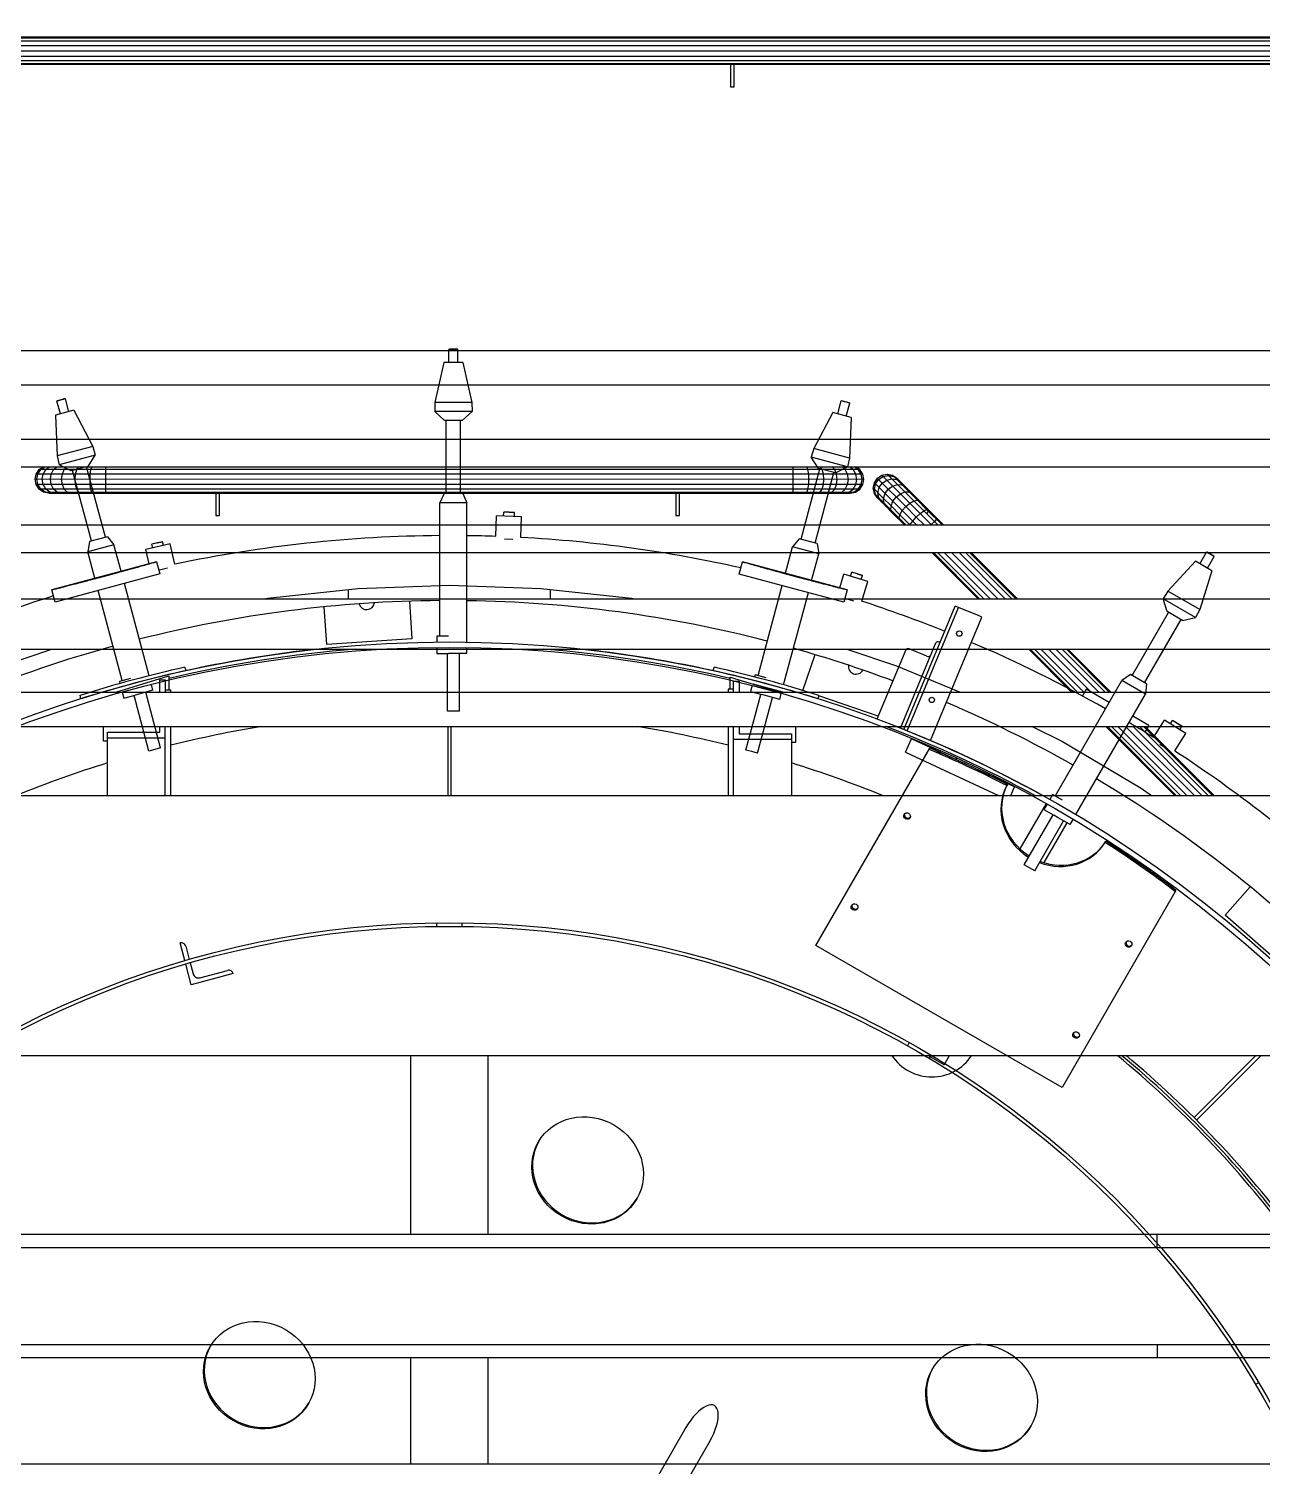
# Model space of a CAD drawing. Header units: metres. Extents: x 0 to 63075, y 0 to 44550.
# Drawn here: x 53980.7 to 54306.4, y 39124.4 to 39504 of the extents above; entities that cross this region are included whole.
import ezdxf

# ---------------------------------------------------------------- set-up
doc = ezdxf.new("R2010")
doc.units = ezdxf.units.M
doc.header["$LTSCALE"] = 75
for name, color, linetype in [('GSB', 7, 'Continuous'), ('ML6', 1, 'Continuous'), ('SDM', 7, 'Continuous'), ('SL1', 8, 'Continuous')]:
    doc.layers.add(name, color=color, linetype=linetype)
doc.styles.add('ROMANS', font='ROMANS.SHX')
doc.dimstyles.new('75___1-75', dxfattribs={"dimscale": 75, "dimtxt": 2.5, "dimasz": 2, "dimexe": 1.5, "dimexo": 1, "dimgap": 0.5, "dimtad": 1, "dimdec": 0, "dimzin": 12, "dimtxsty": 'ROMANS', "dimcen": 0, "dimclrd": 256, "dimclre": 256, "dimclrt": 3, "dimazin": 3, "dimtfac": 1, "dimtdec": 0, "dimtmove": 0, "dimatfit": 0, "dimfxl": 1, "dimlwd": -1, "dimlwe": -1, "dimarcsym": 0})

# ---------------------------------------------------------------- blocks, each defined once
blk = doc.blocks.new('A$C6bae614f')
at = {"layer": 'SL1'}
for p, q in [((373368.7, 37868.2), (377643.7, 37868)), ((373368.7, 37866.3), (377643.7, 37866.2)), ((373368.7, 37861), (377643.7, 37860.9)), ((373368.7, 37853.1), (377643.7, 37853)), ((373368.7, 37843.8), (377643.7, 37843.6)), ((373368.7, 37834.4), (377643.7, 37834.3)), ((373368.7, 37826.5), (377643.7, 37826.4)), ((373368.7, 37821.2), (377643.7, 37821.1)), ((377643.7, 37819.2), (373368.7, 37819.4)), ((374864.6, 37819.3), (374864.6, 37780.2)), ((374870.9, 37780.2), (374870.9, 37819.3)), ((374864.6, 37780.2), (374870.9, 37780.2)), ((375964.6, 37316), (373383.6, 37316)), ((374370.1, 37319.2), (374369.2, 37318.6)), ((374384.9, 37318.6), (374369.2, 37318.6)), ((374369.3, 37295.3), (374369.2, 37318.6)), ((374384.1, 37319.2), (374370.1, 37319.2)), ((374384.1, 37319.2), (374384.9, 37318.6)), ((374384.8, 37295.3), (374384.9, 37318.6)), ((374360.3, 37295.3), (374344.6, 37225.4)), ((374393.9, 37295.3), (374360.3, 37295.3)), ((374393.9, 37295.3), (374409.5, 37225.4)), ((375964.6, 37255.6), (373383.6, 37255.7)), ((373694.8, 37231.7), (373679.7, 37227.6)), ((373687.1, 37230.2), (373680.3, 37228.4)), ((373693.8, 37232.1), (373687.1, 37230.2)), ((373693.8, 37232.1), (373694.8, 37231.7)), ((373700.8, 37209.1), (373694.8, 37231.7)), ((373709.5, 37211.5), (373677.1, 37202.8)), ((373680.3, 37228.4), (373679.7, 37227.6)), ((373685.8, 37205.1), (373679.7, 37227.6)), ((373709.5, 37211.5), (373742.7, 37148)), ((374344.6, 37225.4), (374344.3, 37209.6)), ((374409.9, 37209.6), (374344.3, 37209.6)), ((374361.5, 37193.6), (374344.3, 37209.6)), ((374409.5, 37225.4), (374344.6, 37225.4)), ((374392.6, 37193.6), (374409.9, 37209.6)), ((374409.5, 37225.4), (374409.9, 37209.6)), ((375044.2, 37207.8), (375010.9, 37144.4)), ((375076.6, 37199.1), (375044.2, 37207.8)), ((375052.9, 37205.5), (375058.9, 37228)), ((375059.9, 37228.4), (375058.9, 37228)), ((375074, 37224), (375058.9, 37228)), ((375073.3, 37224.8), (375059.9, 37228.4)), ((375067.9, 37201.5), (375074, 37224)), ((375073.3, 37224.8), (375074, 37224)), ((373677.1, 37202.8), (373680, 37131.2)), ((374392.6, 37193.6), (374361.5, 37193.6)), ((374364.4, 37065.5), (374364.4, 37193.6)), ((374389.8, 37065.5), (374389.8, 37193.6)), ((375076.6, 37199.1), (375073.7, 37127.6)), ((375964.6, 37159.9), (373413.6, 37160)), ((373742.7, 37148), (373680, 37131.2)), ((373680, 37131.2), (373683.8, 37115.8)), ((373747.1, 37132.8), (373683.8, 37115.8)), ((373734.6, 37112.9), (373747.1, 37132.8)), ((373742.7, 37148), (373747.1, 37132.8)), ((375010.9, 37144.4), (375006.5, 37129.2)), ((375069.9, 37112.2), (375006.5, 37129.2)), ((375019.1, 37109.3), (375006.5, 37129.2)), ((375073.7, 37127.6), (375010.9, 37144.4)), ((375964.6, 37111.7), (373413.6, 37111.8)), ((373643.1, 37099.5), (373648.4, 37107.4)), ((373646.2, 37099.5), (373651.4, 37107.4)), ((373648.4, 37107.4), (373654.9, 37111.7)), ((375091.9, 37107.4), (373648.4, 37107.4)), ((373651.4, 37107.4), (373657.6, 37111.7)), ((373655.3, 37099.5), (373660, 37107.4)), ((373660, 37107.4), (373665.8, 37111.7)), ((373669.9, 37099.5), (373674, 37107.4)), ((373674, 37107.4), (373679, 37111.7)), ((373704.6, 37104.9), (373683.8, 37115.8)), ((373689.3, 37099.5), (373692.6, 37107.4)), ((373692.6, 37107.4), (373696.6, 37111.7)), ((373734.6, 37112.9), (373704.6, 37104.9)), ((373740.5, 36981.8), (373707.3, 37105.6)), ((373712.5, 37099.5), (373714.8, 37107.4)), ((373714.8, 37107.4), (373717.6, 37111.7)), ((373765, 36988.4), (373731.9, 37112.2)), ((373738.4, 37099.5), (373739.6, 37107.4)), ((373739.6, 37107.4), (373741, 37111.7)), ((373765.7, 37067.7), (373765.7, 37111.7)), ((374974.6, 37072.9), (374974.6, 37111.7)), ((374988.6, 36984.8), (375021.8, 37108.6)), ((375000.7, 37107.4), (374999.3, 37111.7)), ((375001.9, 37099.5), (375000.7, 37107.4)), ((375049.1, 37101.3), (375019.1, 37109.3)), ((375025.5, 37107.4), (375022.7, 37111.7)), ((375027.8, 37099.5), (375025.5, 37107.4)), ((375047.7, 37107.4), (375043.7, 37111.7)), ((375051, 37099.5), (375047.7, 37107.4)), ((375049.1, 37101.3), (375069.9, 37112.2)), ((375066.3, 37107.4), (375061.3, 37111.7)), ((375070.4, 37099.5), (375066.3, 37107.4)), ((375073.7, 37127.6), (375069.9, 37112.2)), ((375080.3, 37107.4), (375074.5, 37111.7)), ((375085, 37099.5), (375080.3, 37107.4)), ((375088.9, 37107.4), (375082.7, 37111.7)), ((375091.9, 37107.4), (375085.4, 37111.7)), ((375094.1, 37099.5), (375088.9, 37107.4)), ((375097.2, 37099.5), (375091.9, 37107.4)), ((373641.3, 37090.2), (373643.1, 37099.5)), ((373643.1, 37080.9), (373641.3, 37090.2)), ((375099, 37090.1), (373641.3, 37090.2)), ((375097.2, 37099.5), (373643.1, 37099.5)), ((373648.4, 37072.9), (373643.1, 37080.9)), ((375097.2, 37080.8), (373643.1, 37080.9)), ((373644.4, 37090.2), (373646.2, 37099.5)), ((373646.2, 37080.9), (373644.4, 37090.2)), ((373651.4, 37072.9), (373646.2, 37080.9)), ((373653.6, 37090.2), (373655.3, 37099.5)), ((373655.3, 37080.9), (373653.6, 37090.2)), ((373660, 37072.9), (373655.3, 37080.9)), ((373668.4, 37090.2), (373669.9, 37099.5)), ((373669.9, 37080.9), (373668.4, 37090.2)), ((373674, 37072.9), (373669.9, 37080.9)), ((373688.1, 37090.2), (373689.3, 37099.5)), ((373689.3, 37080.9), (373688.1, 37090.2)), ((373692.6, 37072.9), (373689.3, 37080.9)), ((373711.7, 37090.2), (373712.5, 37099.5)), ((373712.5, 37080.9), (373711.7, 37090.2)), ((373714.8, 37072.9), (373712.5, 37080.9)), ((373738, 37090.2), (373738.4, 37099.5)), ((373738.4, 37080.9), (373738, 37090.2)), ((373739.6, 37072.9), (373738.4, 37080.9)), ((375000.7, 37072.9), (375001.9, 37080.8)), ((375002.3, 37090.1), (375001.9, 37099.5)), ((375001.9, 37080.8), (375002.3, 37090.1)), ((375013.2, 36978.2), (375046.3, 37102)), ((375025.5, 37072.9), (375027.8, 37080.8)), ((375028.6, 37090.1), (375027.8, 37099.5)), ((375027.8, 37080.8), (375028.6, 37090.1)), ((375047.7, 37072.9), (375051, 37080.8)), ((375052.2, 37090.1), (375051, 37099.5)), ((375051, 37080.8), (375052.2, 37090.1)), ((375066.3, 37072.9), (375070.4, 37080.8)), ((375071.9, 37090.1), (375070.4, 37099.5)), ((375070.4, 37080.8), (375071.9, 37090.1)), ((375080.3, 37072.9), (375085, 37080.8)), ((375086.7, 37090.1), (375085, 37099.5)), ((375085, 37080.8), (375086.7, 37090.1)), ((375088.9, 37072.9), (375094.1, 37080.8)), ((375091.9, 37072.9), (375097.2, 37080.8)), ((375095.9, 37090.1), (375094.1, 37099.5)), ((375094.1, 37080.8), (375095.9, 37090.1)), ((375099, 37090.1), (375097.2, 37099.5)), ((375097.2, 37080.8), (375099, 37090.1)), ((375115.6, 37074.8), (375117.4, 37084.1)), ((375117.4, 37084.1), (375122.7, 37092)), ((375119.6, 37082), (375117.4, 37084.1)), ((375117.7, 37072.7), (375119.6, 37082)), ((375119.6, 37082), (375124.9, 37089.8)), ((375119.6, 37082), (375191.6, 37010)), ((375122.7, 37092), (375130.6, 37097.3)), ((375124.9, 37089.8), (375122.7, 37092)), ((375124.9, 37089.8), (375132.8, 37095.2)), ((375124.9, 37089.8), (375172.5, 37042.2)), ((375126, 37075.6), (375131.4, 37083.3)), ((375130.6, 37097.3), (375140, 37099.2)), ((375132.8, 37095.2), (375130.6, 37097.3)), ((375131.4, 37083.3), (375139.2, 37088.8)), ((375132.8, 37095.2), (375142.1, 37097.1)), ((375132.8, 37095.2), (375139.2, 37088.8)), ((375139.2, 37088.8), (375148.2, 37091)), ((375139.2, 37088.8), (375179.7, 37048.3)), ((375140, 37099.2), (375149.3, 37097.3)), ((375142.1, 37097.1), (375140, 37099.2)), ((375142.1, 37097.1), (375151.3, 37095.4)), ((375142.1, 37097.1), (375158.1, 37081.1)), ((375148.2, 37091), (375157, 37089.7)), ((375149.3, 37097.3), (375157.2, 37092)), ((375157, 37089.7), (375149.3, 37097.3)), ((375149.5, 37078.4), (375158.1, 37081.1)), ((375151.3, 37095.4), (375159, 37090.3)), ((375157, 37089.7), (375164.2, 37085)), ((375157, 37089.7), (375166.2, 37080.5)), ((375164.2, 37085), (375157.2, 37092)), ((375158.1, 37081.1), (375186.9, 37052.3)), ((375158.1, 37081.1), (375166.2, 37080.5)), ((375164.2, 37085), (375172.7, 37076.6)), ((375166.2, 37080.5), (375193.1, 37053.6)), ((375166.2, 37080.5), (375172.7, 37076.6)), ((373656.3, 37067.7), (373648.4, 37072.9)), ((375091.9, 37072.9), (373648.4, 37072.9)), ((373659.1, 37067.7), (373651.4, 37072.9)), ((373665.7, 37065.8), (373656.3, 37067.7)), ((373659.1, 37067.7), (373656.3, 37067.7)), ((373668.2, 37065.8), (373659.1, 37067.7)), ((373659.1, 37067.7), (375084, 37067.6)), ((373667.2, 37067.7), (373660, 37072.9)), ((373665.7, 37065.8), (375074.6, 37065.8)), ((373675.6, 37065.8), (373667.2, 37067.7)), ((373680.2, 37067.7), (373674, 37072.9)), ((373687.5, 37065.8), (373680.2, 37067.7)), ((373697.5, 37067.7), (373692.6, 37072.9)), ((373703.3, 37065.8), (373697.5, 37067.7)), ((373718.2, 37067.7), (373714.8, 37072.9)), ((373722.3, 37065.8), (373718.2, 37067.7)), ((373741.4, 37067.7), (373739.6, 37072.9)), ((373743.4, 37065.8), (373741.4, 37067.7)), ((373765.7, 37065.8), (373765.7, 37067.7)), ((373959.3, 37065.8), (373959.3, 37026.7)), ((373965.7, 37026.7), (373965.7, 37065.8)), ((374360.8, 37065.5), (374353.2, 37048.8)), ((374393.4, 37065.5), (374360.8, 37065.5)), ((374393.4, 37065.5), (374400.9, 37048.8)), ((374768.3, 37065.8), (374768.3, 37026.7)), ((374774.6, 37026.7), (374774.6, 37065.8)), ((374974.6, 37067.6), (374974.6, 37072.9)), ((374974.6, 37065.8), (374974.6, 37067.6)), ((374996.9, 37065.8), (374999, 37067.6)), ((374999, 37067.6), (375000.7, 37072.9)), ((375018, 37065.8), (375022.1, 37067.6)), ((375022.1, 37067.6), (375025.5, 37072.9)), ((375037, 37065.8), (375042.8, 37067.6)), ((375042.8, 37067.6), (375047.7, 37072.9)), ((375052.8, 37065.8), (375060.1, 37067.6)), ((375060.1, 37067.6), (375066.3, 37072.9)), ((375064.7, 37065.8), (375073.1, 37067.6)), ((375072.1, 37065.8), (375081.2, 37067.6)), ((375073.1, 37067.6), (375080.3, 37072.9)), ((375074.6, 37065.8), (375084, 37067.6)), ((375081.2, 37067.6), (375088.9, 37072.9)), ((375084, 37067.6), (375091.9, 37072.9)), ((375117.4, 37065.5), (375115.6, 37074.8)), ((375117.7, 37072.7), (375115.6, 37074.8)), ((375122.7, 37057.5), (375117.4, 37065.5)), ((375119.4, 37063.5), (375117.4, 37065.5)), ((375119.4, 37063.5), (375117.7, 37072.7)), ((375117.7, 37072.7), (375133.7, 37056.7)), ((375124.5, 37055.8), (375119.4, 37063.5)), ((375119.4, 37063.5), (375134.3, 37048.6)), ((375122.7, 37057.5), (375124.5, 37055.8)), ((375123.8, 37066.6), (375126, 37075.6)), ((375125.1, 37057.8), (375123.8, 37066.6)), ((375124.5, 37055.8), (375129.7, 37050.5)), ((375129.7, 37050.5), (375125.1, 37057.8)), ((375133.7, 37056.7), (375136.3, 37065.2)), ((375133.7, 37056.7), (375146.8, 37043.6)), ((375134.3, 37048.6), (375133.7, 37056.7)), ((375136.3, 37065.2), (375141.9, 37072.9)), ((375141.9, 37072.9), (375149.5, 37078.4)), ((375150.1, 37051.5), (375155.8, 37058.9)), ((375155.8, 37058.9), (375163.3, 37064.7)), ((375163.3, 37064.7), (375171.2, 37068)), ((375171.2, 37068), (375178.4, 37068.2)), ((375172.7, 37076.6), (375183.9, 37065.4)), ((375178.4, 37068.2), (375183.9, 37065.4)), ((375183.9, 37065.4), (375197.3, 37052)), ((375186.9, 37052.3), (375193.1, 37053.6)), ((375193.1, 37053.6), (375197.3, 37052)), ((375193.1, 37053.6), (375209.4, 37037.2)), ((374400.9, 37048.8), (374353.2, 37048.8)), ((374353.2, 36814.2), (374353.2, 37048.8)), ((374400.9, 36804), (374400.9, 37048.8)), ((374465.3, 37025.5), (374465.5, 37032.5)), ((374484.8, 37031.8), (374465.5, 37032.5)), ((374475.2, 37032.2), (374465.5, 37032.5)), ((374475.2, 37032.2), (374484.8, 37031.8)), ((374484.6, 37024.8), (374484.8, 37031.8)), ((375129.7, 37050.5), (375138.1, 37042.1)), ((375134.3, 37048.6), (375172.9, 37010)), ((375138.1, 37042.1), (375134.3, 37048.6)), ((375138.1, 37042.1), (375149.3, 37030.9)), ((375146.5, 37036.3), (375146.8, 37043.6)), ((375149.3, 37030.9), (375146.5, 37036.3)), ((375146.8, 37043.6), (375150.1, 37051.5)), ((375146.8, 37043.6), (375162.5, 37027.9)), ((375149.3, 37030.9), (375170.3, 37010)), ((375162.5, 37027.9), (375166.5, 37035.1)), ((375166.5, 37035.1), (375172.5, 37042.2)), ((375172.5, 37042.2), (375179.7, 37048.3)), ((375172.5, 37042.2), (375191.1, 37023.7)), ((375179.7, 37048.3), (375186.9, 37052.3)), ((375179.7, 37048.3), (375217.3, 37010.7)), ((375186.9, 37052.3), (375204.4, 37034.7)), ((375191.1, 37023.7), (375198, 37030)), ((375197.3, 37052), (375239.3, 37010)), ((375198, 37030), (375204.4, 37034.7)), ((375204.4, 37034.7), (375209.4, 37037.2)), ((375222.9, 37016.3), (375204.4, 37034.7)), ((375209.4, 37037.2), (375212.2, 37037.1)), ((375209.4, 37037.2), (375236.7, 37010)), ((375209.9, 37029.3), (375212.4, 37034.3)), ((373401.5, 37010), (375964.6, 37009.9)), ((373959.3, 37026.7), (373965.7, 37026.7)), ((374451.7, 36990), (374452.9, 37025.9)), ((374496.9, 37024.4), (374452.9, 37025.9)), ((374495.7, 36988), (374496.9, 37024.4)), ((374768.3, 37026.7), (374774.6, 37026.7)), ((375161.2, 37021.7), (375162.5, 37027.9)), ((375162.8, 37017.5), (375161.2, 37021.7)), ((375162.5, 37027.9), (375180, 37010.3)), ((375179.8, 37010), (375180, 37010.3)), ((375180, 37010.3), (375184.8, 37016.8)), ((375180, 37010.3), (375180.4, 37010)), ((375184.8, 37016.8), (375191.1, 37023.7)), ((375191.1, 37023.7), (375204.8, 37010)), ((375216.6, 37010), (375217.3, 37010.7)), ((375217.3, 37010.7), (375222.9, 37016.3)), ((375217.3, 37010.7), (375218, 37010)), ((375226.6, 37020), (375222.9, 37016.3)), ((375222.9, 37016.3), (375229.2, 37010)), ((375226.6, 37020), (375227.9, 37021.3)), ((373737, 36980.9), (373734, 36962.9)), ((373768.5, 36989.3), (373737, 36980.9)), ((373768.5, 36989.3), (373780.1, 36975.2)), ((373865.6, 36980.5), (373846.7, 36976.1)), ((373856.1, 36978.4), (373846.7, 36976.1)), ((373856.1, 36978.4), (373865.6, 36980.5)), ((373867.1, 36973.7), (373865.6, 36980.5)), ((374466.8, 36985.4), (374481.4, 36984.9)), ((374985.1, 36985.7), (374973.5, 36971.6)), ((375016.7, 36977.3), (374985.1, 36985.7)), ((373401.5, 36961.8), (375964.6, 36961.7)), ((373780.1, 36975.2), (373734, 36962.9)), ((373746.5, 36916.1), (373734, 36962.9)), ((373792.7, 36928.5), (373780.1, 36975.2)), ((373879.1, 36976.5), (373836.3, 36966.5)), ((373842, 36941.7), (373836.3, 36966.5)), ((373848.3, 36969.3), (373846.7, 36976.1)), ((373887.4, 36941), (373879.1, 36976.5)), ((374961, 36924.9), (374973.5, 36971.6)), ((375019.7, 36959.2), (374973.5, 36971.6)), ((375007.1, 36912.5), (375019.7, 36959.2)), ((375016.7, 36977.3), (375019.7, 36959.2)), ((375300, 36880.3), (375218.6, 36961.7)), ((375221.2, 36961.7), (375302.6, 36880.3)), ((375228.7, 36961.7), (375310.1, 36880.3)), ((375239.9, 36961.7), (375321.3, 36880.3)), ((375253.1, 36961.7), (375334.5, 36880.3)), ((375266.3, 36961.7), (375347.7, 36880.3)), ((375277.5, 36961.7), (375358.9, 36880.3)), ((375284.9, 36961.7), (375366.4, 36880.3)), ((375287.6, 36961.7), (375369, 36880.3)), ((375690, 36941.8), (375701.5, 36962.1)), ((375702.6, 36962.2), (375701.5, 36962.1)), ((375715.1, 36954.2), (375701.5, 36962.1)), ((375714.7, 36955.2), (375702.6, 36962.2)), ((375703.4, 36934.1), (375715.1, 36954.2)), ((375714.7, 36955.2), (375715.1, 36954.2)), ((373855, 36945.2), (373670.8, 36895.8)), ((373855, 36945.2), (373860.8, 36923.8)), ((373860.2, 36931), (373874.4, 36934.3)), ((374879.5, 36923.7), (374885.3, 36945.2)), ((375069.5, 36895.8), (374885.3, 36945.2)), ((375682.1, 36946.4), (375633.6, 36893.6)), ((375711.2, 36929.5), (375682.1, 36946.4)), ((375711.2, 36929.5), (375689.8, 36861.2)), ((373860.8, 36923.8), (373676.5, 36874.4)), ((373841.9, 36744.8), (373798.4, 36907)), ((374209.6, 36898.5), (374370.1, 36904.2)), ((374370.1, 36904.2), (374530.7, 36898.5)), ((375063.8, 36874.3), (374879.5, 36923.7)), ((374912.8, 36745), (374955.3, 36903.4)), ((375056.5, 36899.3), (375063.9, 36923.6)), ((375106, 36910.8), (375063.9, 36923.6)), ((375075.7, 36920.1), (375077.8, 36926.7)), ((375096.3, 36921.1), (375077.8, 36926.7)), ((375087, 36924), (375077.8, 36926.7)), ((375087, 36924), (375096.3, 36921.1)), ((375094.2, 36914.4), (375096.3, 36921.1)), ((375095.4, 36876), (375106, 36910.8)), ((373243, 36880.3), (375964.6, 36880.3)), ((373676.5, 36874.4), (373670.8, 36895.8)), ((373794.7, 36736.3), (373752.3, 36894.7)), ((374044.2, 36880.3), (374049.9, 36881.3)), ((374049.9, 36881.3), (374209.6, 36898.5)), ((374192.3, 36880.3), (374192.3, 36896.7)), ((374530.7, 36898.5), (374690.4, 36881.3)), ((374547.9, 36880.3), (374547.9, 36896.6)), ((374690.4, 36881.3), (374696.1, 36880.3)), ((374957.9, 36728.9), (375001.4, 36891.1)), ((375069.5, 36895.8), (375063.8, 36874.3)), ((375066.9, 36880.9), (375073.3, 36879)), ((375073.3, 36879), (375080.8, 36876.7)), ((375633.6, 36893.6), (375625.4, 36880.1)), ((375682.2, 36847.3), (375625.4, 36880.1)), ((375632.4, 36857.7), (375625.4, 36880.1)), ((375689.8, 36861.2), (375633.6, 36893.6)), ((374154.4, 36799.7), (374150, 36866.2)), ((374299.7, 36876), (374304, 36809.5)), ((375169.4, 36650.1), (375259.4, 36867.4)), ((375175.3, 36647.8), (375265.2, 36865)), ((375265.2, 36865), (375259.4, 36867.4)), ((375301.7, 36849.9), (375265.2, 36865)), ((375570.7, 36745.3), (375634.8, 36856.3)), ((375659.3, 36842.1), (375632.4, 36857.7)), ((375689.8, 36861.2), (375682.2, 36847.3)), ((375216.4, 36630.8), (375306.3, 36847.9)), ((375306.3, 36847.9), (375301.7, 36849.9)), ((375592.7, 36732.6), (375656.8, 36843.6)), ((375659.3, 36842.1), (375682.2, 36847.3)), ((374304, 36809.5), (374154.4, 36799.7)), ((374368.2, 36814.2), (374347.9, 36814.2)), ((374347.9, 36814.2), (374347.9, 36804.1)), ((375163.5, 36652.5), (375225.7, 36802.6)), ((375232.9, 36803.5), (375231.7, 36804)), ((373243, 36791.4), (375964.6, 36791.4)), ((373583.8, 36762.4), (373671.1, 36791.4)), ((374120.1, 36789.7), (374120.1, 36791.4)), ((374347.9, 36794.6), (374347.9, 36783.7)), ((374347.9, 36783.7), (374368.2, 36783.7)), ((374366.4, 36682.4), (374366.4, 36783.7)), ((374400.9, 36783.7), (374368.2, 36783.7)), ((374387.7, 36682.4), (374387.7, 36783.7)), ((374400.9, 36783.7), (374400.9, 36794.5)), ((374620.1, 36789.6), (374620.1, 36791.4)), ((374991.8, 36719), (375013.2, 36782)), ((375069.2, 36791.4), (375156.4, 36762.4)), ((375172.6, 36790.6), (375122, 36668.5)), ((375209.5, 36779.2), (375178.6, 36792)), ((375464.3, 36716), (375388.9, 36791.4)), ((375391.5, 36791.4), (375466.9, 36716)), ((375399, 36791.4), (375474.4, 36716)), ((375410.2, 36791.4), (375485.6, 36716)), ((375423.4, 36791.4), (375498.8, 36716)), ((375436.6, 36791.4), (375512, 36716)), ((375447.8, 36791.4), (375523.2, 36716)), ((375455.3, 36791.4), (375530.6, 36716)), ((375457.9, 36791.4), (375533.3, 36716)), ((373904.7, 36759.7), (373906.3, 36753.6)), ((374833.9, 36753.6), (374835.6, 36759.7)), ((375156.4, 36762.4), (375268.4, 36716)), ((373783.1, 36716), (373876.8, 36744.5)), ((373809.2, 36740.1), (373789.6, 36734.9)), ((373789.6, 36734.9), (373790.6, 36731.2)), ((373792.2, 36725.1), (373792.2, 36725.1)), ((373848.7, 36719.2), (373845.9, 36729.6)), ((373860.9, 36716), (373860.9, 36737.5)), ((373860.9, 36737.5), (373870.4, 36737.5)), ((373870.4, 36737.5), (373870.4, 36716)), ((373876.8, 36744.5), (373876.8, 36719.2)), ((374863.9, 36721.5), (374863.9, 36742.4)), ((374863.9, 36742.4), (374950.6, 36716)), ((374869.9, 36716), (374869.9, 36735)), ((374869.9, 36735), (374879.4, 36735)), ((374879.4, 36735), (374879.4, 36716)), ((374902.6, 36727.4), (374899.8, 36716.9)), ((374905.1, 36736.6), (374905.1, 36736.6)), ((374907.7, 36746.4), (374906.7, 36742.7)), ((374927.3, 36741.1), (374907.7, 36746.4)), ((375435.4, 36533.3), (375552.7, 36736.5)), ((375567.6, 36747.1), (375552.7, 36736.5)), ((375594.1, 36712.6), (375552.7, 36736.5)), ((375595.9, 36730.8), (375567.6, 36747.1)), ((375595.9, 36730.8), (375594.1, 36712.6)), ((373243, 36716.1), (375964.6, 36716)), ((373722.1, 36704.3), (373720.5, 36710.4)), ((373794.7, 36716), (373797.5, 36705.4)), ((373797.5, 36705.4), (373817.1, 36710.7)), ((373841.6, 36612.4), (373815.4, 36710.2)), ((373848.7, 36719.2), (373817.1, 36710.7)), ((373862.1, 36617.9), (373835.9, 36715.7)), ((373879.9, 36719.2), (373870.4, 36719.2)), ((373879.9, 36716), (373879.9, 36719.2)), ((374869.9, 36721.5), (374860.4, 36721.5)), ((374860.4, 36721.5), (374860.4, 36716)), ((374891.5, 36614.2), (374917.7, 36712.1)), ((374899.8, 36716.9), (374919.4, 36711.7)), ((374912, 36608.8), (374938.2, 36706.6)), ((374951, 36703.2), (374919.4, 36711.7)), ((374951, 36703.2), (374953.8, 36713.6)), ((374991.9, 36718.9), (374991.8, 36719)), ((375019.8, 36710.3), (375018.2, 36704.2)), ((375124.3, 36674), (375019.6, 36709.5)), ((375471.7, 36500.6), (375594.1, 36712.6)), ((375490.1, 36721.1), (375483.3, 36709.2)), ((375530.5, 36697.8), (375490.1, 36721.1)), ((374387.7, 36682.4), (374366.4, 36682.4)), ((373243, 36655.7), (375964.6, 36655.6)), ((373761.7, 36629.5), (373761.7, 36655.7)), ((373860.9, 36645.4), (373860.9, 36655.7)), ((373870.4, 36534.5), (373870.4, 36655.7)), ((373879.9, 36534.5), (373879.9, 36655.7)), ((374367, 36655.7), (374367, 36534.5)), ((374373.3, 36534.5), (374373.3, 36655.7)), ((374860.3, 36655.7), (374860.3, 36534.4)), ((374869.9, 36534.4), (374869.9, 36655.7)), ((374879.4, 36655.7), (374879.4, 36642.9)), ((374978.9, 36655.7), (374978.9, 36627.4)), ((375169.4, 36650.3), (375175.3, 36647.8)), ((375395.2, 36655.7), (375448.4, 36629)), ((375645.8, 36534.4), (375524.6, 36655.7)), ((375527.2, 36655.7), (375648.4, 36534.4)), ((375534.7, 36655.7), (375655.9, 36534.4)), ((375545.9, 36655.7), (375667.1, 36534.4)), ((375559.1, 36655.7), (375680.3, 36534.4)), ((375600.1, 36657.6), (375571.8, 36674)), ((375572.3, 36655.7), (375693.5, 36534.4)), ((375583.5, 36655.7), (375704.7, 36534.4)), ((375591, 36655.7), (375712.2, 36534.4)), ((375600.1, 36657.6), (375593.3, 36645.7)), ((375593.6, 36655.7), (375714.8, 36534.4)), ((375608.6, 36636.2), (375627.7, 36666.7)), ((375646.3, 36655.1), (375627.7, 36666.7)), ((375638.1, 36660.2), (375641.8, 36666.1)), ((375658.2, 36655.9), (375641.8, 36666.1)), ((375650.1, 36661.1), (375641.8, 36666.1)), ((375665, 36643.4), (375646.3, 36655.1)), ((375650.1, 36661.1), (375658.2, 36655.9)), ((375654.5, 36650), (375658.2, 36655.9)), ((373768.8, 36629.5), (373761.7, 36629.5)), ((373768.8, 36645.4), (373860.9, 36645.4)), ((373768.8, 36534.5), (373768.8, 36645.4)), ((373768.8, 36635.9), (373870.4, 36635.9)), ((374869.9, 36633.4), (374971.5, 36633.4)), ((374879.4, 36642.9), (374971.5, 36642.9)), ((374971.5, 36642.9), (374971.5, 36534.4)), ((374978.9, 36627.4), (374971.5, 36627.4)), ((375172.1, 36610.7), (375182.9, 36633.7)), ((375175.3, 36647.8), (375211.8, 36632.7)), ((375364.1, 36549.2), (375182.9, 36633.7)), ((375211.8, 36632.7), (375216.4, 36630.8)), ((375448.4, 36629), (375586.6, 36547)), ((375619.4, 36624.7), (375625.2, 36621.1)), ((375645.7, 36612.5), (375665, 36643.4)), ((373851.9, 36615.1), (373841.6, 36612.4)), ((373862.1, 36617.9), (373851.9, 36615.1)), ((374901.7, 36611.5), (374891.5, 36614.2)), ((374912, 36608.8), (374901.7, 36611.5)), ((375014.7, 36270.6), (375214.9, 36617.4)), ((375172.1, 36610.7), (375335.7, 36534.4)), ((375262.5, 36599.8), (375261, 36597.3)), ((375625.2, 36621.1), (375631.8, 36617)), ((375351.4, 36553.8), (375350.2, 36551.7)), ((375357.2, 36534.4), (375364.1, 36549.2)), ((373243, 36534.5), (375964.6, 36534.4)), ((375430.9, 36535.9), (375425.8, 36527.2)), ((375448.4, 36525.8), (375430.9, 36535.9)), ((375586.6, 36547), (375604.7, 36534.4)), ((375419.4, 36519.9), (375373.5, 36440.4)), ((375381, 36412.5), (375431.7, 36500.3)), ((375421.1, 36519), (375415.6, 36509.5)), ((375415.6, 36509.5), (375433.2, 36499.4)), ((375440.9, 36494.9), (375433.2, 36499.4)), ((375399.4, 36401.9), (375450.1, 36489.6)), ((375455.8, 36486.3), (375415.3, 36416.3)), ((375461.6, 36483), (375440.9, 36494.9)), ((375461.6, 36483), (375466.9, 36492.3)), ((375523.4, 36451.7), (375524.6, 36453.8)), ((375399.4, 36401.9), (375381, 36412.5)), ((375607.4, 36397.3), (375608.9, 36399.8)), ((375734.6, 36323.9), (375778.5, 36373.9)), ((375647.9, 36367.4), (375447.7, 36020.6)), ((375825.4, 36244.3), (375734.6, 36323.9)), ((374347.6, 36310.4), (374347.6, 36304.1)), ((374392.6, 36304.1), (374392.6, 36310.4)), ((373904.7, 36243.9), (373896.4, 36275)), ((375447.7, 36020.6), (375014.7, 36270.6)), ((373906.2, 36269.3), (373912.4, 36246.1)), ((373916.1, 36201.4), (373906.4, 36237.7)), ((373914.1, 36240), (373919.2, 36220.8)), ((373989.7, 36221.1), (373916.1, 36201.4)), ((373931.4, 36213.8), (373979.9, 36226.7)), ((375178.7, 36099.8), (375175.6, 36094.3)), ((373243, 36077.3), (376707.3, 36077.2)), ((374301.9, 36077.3), (374301.8, 35762.5)), ((374438.4, 35762.5), (374438.4, 36077.3)), ((375240, 36060.9), (375211.7, 36077.2)), ((375214.5, 36071.8), (375217.7, 36077.3)), ((375240, 36060.9), (375249.4, 36077.2)), ((375788.6, 36077.2), (375679.6, 35968.1)), ((375684, 35963.6), (375797.6, 36077.2)), ((373320.1, 35739.8), (377670.1, 35739.6)), ((377521.8, 35762.4), (373468.5, 35762.5)), ((375614.7, 35739.7), (375614.7, 35762.4)), ((373320.1, 35568.8), (377670.1, 35568.6)), ((375614.7, 35568.7), (375614.7, 35545.9)), ((373468.5, 35546), (377521.8, 35545.9)), ((374301.8, 35546), (374301.8, 35358.9)), ((374438.4, 35358.9), (374438.4, 35546)), ((375793.2, 35501.8), (375787.7, 35498.6)), ((374786.1, 35423.1), (374499.2, 34926.1)), ((374827.9, 35398.9), (374541, 34902)), ((371508.3, 35359), (387560.3, 35358.5))]:
    blk.add_line(p, q, dxfattribs=at)
for centre, radius in [((374370.1, 34654.2), 2150), ((375266.8, 36819), 4.76), ((374370.1, 34654.2), 2140.5), ((375218.5, 36702.3), 4.76), ((374370.1, 34654.2), 1656.3), ((374370.1, 34654.2), 1650)]:
    blk.add_circle(centre, radius, dxfattribs=at)
for centre, radius, start, end in [((374370.1, 34654.2), 2337.1, 90.4139, 101.9195), ((374370.1, 34654.2), 2337.1, 87.9982, 89.2431), ((374370.1, 34654.2), 2337.1, 77.3367, 86.9195), ((374370.1, 34654.2), 2337.1, 107.3367, 116.9195), ((374370.1, 34654.2), 2222.8, 90.4353, 104.2043), ((374370.1, 34654.2), 2222.8, 75.4353, 89.2043), ((374224.6, 36874.5), 13.5, 193.0872, 354.409), ((374370.1, 34654.2), 2337.1, 68.1208, 71.9195), ((374370.1, 34654.2), 2337.1, 60.4139, 66.8754), ((374370.1, 34654.2), 2222.8, 105.4353, 119.2043), ((374370.1, 34654.2), 2150, 96.2622, 106.4687), ((374370.1, 34654.2), 2143.5, 94.4047, 103.3057), ((374344, 34893.8), 1909, 96.269, 96.4336), ((374370.1, 34654.2), 2143.5, 76.6809, 85.5915), ((374370.1, 34654.2), 2150, 73.5276, 83.7341), ((374394.1, 34875.3), 1927.6, 83.5571, 83.7275), ((374370.1, 34654.2), 2222.8, 69.4626, 74.2043), ((374370.1, 34654.2), 2156.3, 102.4629, 107.5334), ((374370.1, 34654.2), 2150, 102.4554, 107.5408), ((374370.1, 34654.2), 2150, 72.4554, 77.5408), ((374370.1, 34654.2), 2156.3, 72.4629, 77.5334), ((375085.3, 36761.1), 13.5, 170.5872, 331.909), ((374370.1, 34654.2), 2143.5, 74.1258, 75.5738), ((374370.1, 34654.2), 2222.8, 60.4353, 66.8434), ((374370.1, 34654.2), 2028.5, 99.3653, 103.9828), ((374370.1, 34654.2), 2028.5, 76.0134, 80.6309), ((374370.1, 34654.2), 2143.5, 61.301, 69.0221), ((374370.1, 34654.2), 2150, 60.9861, 68.5748), ((374370.1, 34654.2), 2337.1, 57.9982, 59.2431), ((374370.1, 34654.2), 2337.1, 47.3367, 56.9195), ((374370.1, 34654.2), 2028.5, 107.2423, 112.0417), ((374370.1, 34654.2), 2028.5, 67.9545, 72.754), ((374370.1, 34654.2), 2222.8, 45.4353, 59.2043), ((373898.5, 36267.2), 8, 14.9981, 104.9981), ((373928.9, 36223.4), 10, 194.9981, 284.9981), ((373982, 36219), 8, 14.9981, 104.9981), ((375218.4, 36123.5), 84.1, 213.385, 326.6113), ((374370.1, 34654.2), 1845.2, 36.911, 50.4582), ((374370.1, 34654.2), 1850, 36.8003, 50.2799), ((374370.1, 34654.2), 1855, 36.6849, 50.0944)]:
    blk.add_arc(centre, radius, start, end, dxfattribs=at)
for centre, major_axis, ratio, start_param, end_param in [((375230.3, 36800.7), (-4.62, 1.91), 0.707107, 4.712389, 6.283185), ((375177.2, 36788.7), (-4.62, 1.91), 0.707107, 4.712389, 6.283185), ((375211.1, 36783.1), (5.54, -2.3), 0.707107, 4.712389, 6.283185), ((374585.2, 35026.8), (1598.8, -923.1), 0.92388, 1.624969, 1.706628), ((374586.4, 35028.9), (1598.8, -923.1), 0.92388, 1.624969, 1.706628), ((375438, 36503.9), (-86.6, 50), 0.92388, 0.027086, 1.533849), ((375439.3, 36506), (-86.6, 50), 0.92388, 0.027086, 1.533849), ((375176.1, 36500.2), (-5.2, 3), 0.92388, 0.220982, 1.178097), ((375176.1, 36500.2), (5.2, -3), 0.92388, 4.31969, 6.062203), ((375438, 36503.9), (86.6, -50), 0.92388, 4.888621, 6.256099), ((375439.3, 36506), (86.6, -50), 0.92388, 4.888621, 6.256099), ((374585.2, 35026.8), (1598.8, -923.1), 0.92388, 1.434965, 1.516624), ((374586.4, 35028.9), (1598.8, -923.1), 0.92388, 1.434965, 1.516624), ((375083.7, 36340.2), (-5.2, 3), 0.92388, 0.220982, 1.178097), ((375083.7, 36340.2), (5.2, -3), 0.92388, 4.31969, 6.062203), ((375565.8, 36275.2), (-5.2, 3), 0.92388, 0.220982, 1.963495), ((375565.8, 36275.2), (5.2, -3), 0.92388, 5.105088, 6.062203), ((375473.4, 36115.2), (-5.2, 3), 0.92388, 0.220982, 1.963495), ((375473.4, 36115.2), (5.2, -3), 0.92388, 5.105088, 6.062203), ((374614.3, 35877.2), (86.6, -50), 0.92388, 3.154744, 6.270034), ((374036.9, 35517.2), (86.6, -50), 0.92388, 3.154744, 6.270034), ((375307.1, 35477.2), (86.6, -50), 0.92388, 3.154744, 6.270034), ((374807, 35411), (-29.2, -50.5), 0.414214, 1.570796, 4.712389)]:
    blk.add_ellipse(centre, major_axis=major_axis, ratio=ratio, start_param=start_param, end_param=end_param, dxfattribs=at)
for centre, major_axis in [((375174.9, 36498.1), (5.2, -3)), ((375082.5, 36338.1), (5.2, -3)), ((375564.6, 36273.1), (5.2, -3)), ((375472.2, 36113.1), (5.2, -3)), ((374613.1, 35875.1), (86.6, -50)), ((374035.7, 35515.1), (86.6, -50)), ((375305.9, 35475.1), (86.6, -50))]:
    blk.add_ellipse(centre, major_axis=major_axis, ratio=0.92388, dxfattribs=at)
for points, weights in [([(373670.8, 36895.8), (373719, 36908.3), (373744.5, 36915), (373763, 36920), (373781.6, 36925), (373807, 36931.9), (373855, 36945.2)], [0.0216088236752, 0.0382600500887, 0.0549112765021, 0.0715625029155, 0.054911276502, 0.0382600500884, 0.0216088236749]), ([(374885.3, 36945.2), (374933.3, 36931.8), (374958.7, 36924.9), (374977.3, 36920), (374995.8, 36915), (375021.3, 36908.3), (375069.5, 36895.8)], [0.0216088228757, 0.0382600486734, 0.054911274471, 0.0715625002687, 0.0549112744711, 0.0382600486735, 0.0216088228759])]:
    blk.add_rational_spline(points, weights, degree=3, knots=[0, 0, 0, 0, 0.5, 0.5, 0.5, 1, 1, 1, 1], dxfattribs=at)
blk = doc.blocks.new('zw$15D4')
at = {"layer": 'ML6', "xscale": 0.2502808837766805, "yscale": 0.2502808837766805, "zscale": 0.2502808837766805}
blk.add_blockref('A$C6bae614f', (-85544.74, -3177.34), dxfattribs=at)

msp = doc.modelspace()

# ---------------------------------------------------------------- block references
at = {"layer": 'GSB', "xscale": 0.6000000000000068, "yscale": 0.6000000000000068, "zscale": 0.6000000000000068}
msp.add_blockref('zw$15D4', (49200, 35721.63), dxfattribs=at)

# ---------------------------------------------------------------- leaders
at = {"layer": 'SDM'}
msp.add_leader([(52766.71, 37891.88), (59453.13, 42438.72), (62243.43, 42438.72)], dimstyle='75___1-75', override={"dimtad": 0}, dxfattribs=at)

doc.saveas('drawing.dxf')
